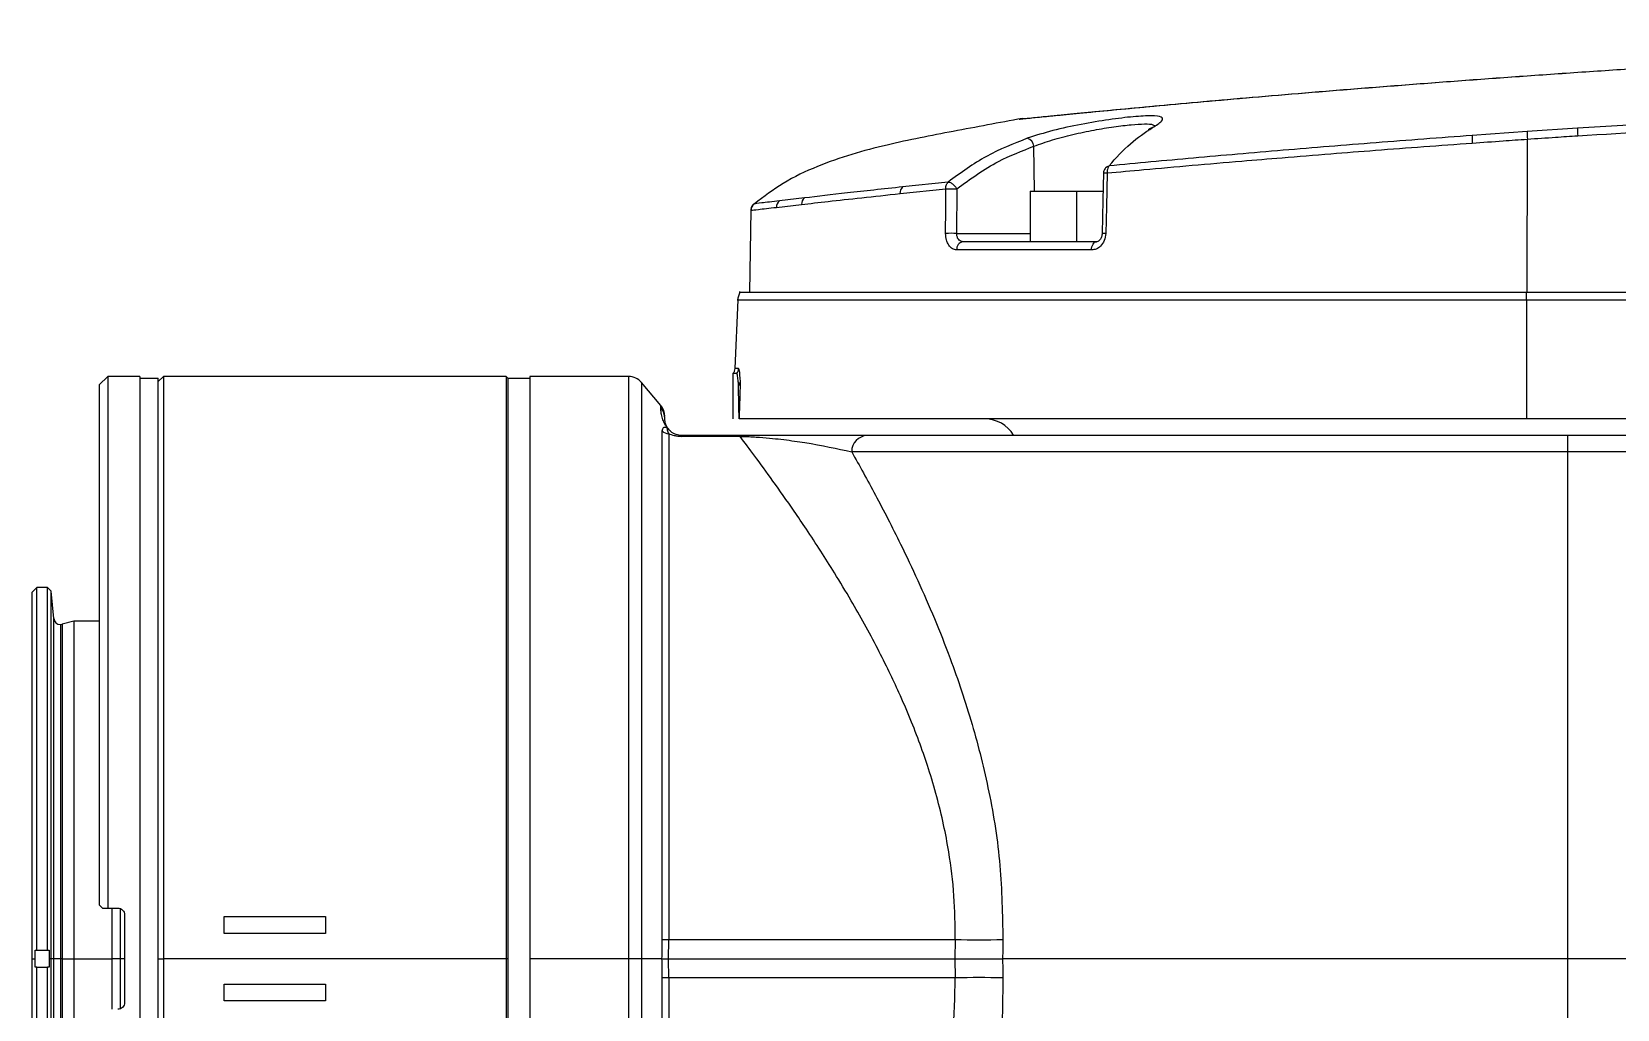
# Model space of a CAD drawing. Header units: millimetres. Extents: x -13464 to 9471, y -517 to 17126.
# Drawn here: x 6247.3 to 6341.3, y 12512.5 to 12570.4 of the extents above; entities that cross this region are included whole.
import ezdxf

# ---------------------------------------------------------------- set-up
doc = ezdxf.new("R2010")
doc.units = ezdxf.units.MM

msp = doc.modelspace()

# ---------------------------------------------------------------- linework, layer by layer
at = {"color": 7, "linetype": 'Continuous', "lineweight": 25}
for p, q in [((6313.625, 12564.724), (6313.591, 12564.71)), ((6335.922, 12564.531), (6332.675, 12564.296)), ((6338.907, 12564.733), (6335.922, 12564.531)), ((6335.931, 12555.003), (6335.939, 12564.079)), ((6306.739, 12561.003), (6306.714, 12563.659)), ((6298.778, 12560.851), (6301.49, 12561.135)), ((6301.638, 12561.538), (6298.935, 12561.249)), ((6302.143, 12561.135), (6302.134, 12558.494)), ((6290.139, 12560.24), (6290.16, 12560.243)), ((6291.455, 12560.038), (6292.948, 12560.208)), ((6293.122, 12560.593), (6291.633, 12560.418)), ((6306.497, 12561.003), (6306.497, 12558.003)), ((6306.497, 12561.003), (6309.247, 12561.003)), ((6309.247, 12558.003), (6309.247, 12561.003)), ((6309.247, 12561.003), (6310.861, 12561.003)), ((6289.939, 12559.867), (6289.854, 12555.003)), ((6289.979, 12559.866), (6289.957, 12559.863)), ((6302.134, 12558.494), (6306.497, 12558.494)), ((6310.124, 12557.512), (6302.136, 12557.512)), ((6289.165, 12554.548), (6289, 12550.483)), ((6335.891, 12554.548), (6498.182, 12554.548)), ((6335.891, 12554.548), (6335.891, 12547.503)), ((6335.898, 12555.003), (6498.189, 12555.003)), ((6251.845, 12550.017), (6251.345, 12549.517)), ((6251.845, 12550.017), (6251.845, 12518.517)), ((6253.745, 12550.017), (6251.845, 12550.017)), ((6253.745, 12549.917), (6254.845, 12549.917)), ((6255.145, 12550.017), (6254.845, 12549.717)), ((6275.445, 12550.017), (6255.145, 12550.017)), ((6255.145, 12550.017), (6255.145, 12515.517)), ((6275.545, 12549.917), (6275.445, 12550.017)), ((6275.445, 12550.017), (6275.445, 12515.517)), ((6275.545, 12549.917), (6275.545, 12515.517)), ((6275.545, 12549.917), (6276.845, 12549.917)), ((6282.7, 12550.017), (6276.845, 12550.017)), ((6282.7, 12550.017), (6282.7, 12515.517)), ((6288.879, 12550.185), (6288.879, 12547.503)), ((6289.105, 12550.185), (6288.879, 12550.185)), ((6284.611, 12548.296), (6283.466, 12549.66)), ((6283.466, 12549.66), (6283.466, 12515.517)), ((6289.331, 12549.522), (6289.2, 12549.695)), ((6289.211, 12549.527), (6289.331, 12549.522)), ((6284.611, 12548.157), (6284.611, 12548.296)), ((6284.845, 12547.517), (6284.845, 12547.61)), ((6285.016, 12546.936), (6285.112, 12546.837)), ((6348.422, 12547.503), (6335.891, 12547.503)), ((6284.695, 12516.657), (6284.695, 12546.798)), ((6285.112, 12546.837), (6285.074, 12546.869)), ((6285.078, 12546.627), (6285.078, 12516.651)), ((6285.845, 12546.517), (6285.845, 12546.469)), ((6289.303, 12546.517), (6285.845, 12546.517)), ((6289.303, 12546.469), (6285.845, 12546.469)), ((6289.303, 12546.517), (6289.303, 12546.469)), ((6338.345, 12545.552), (6338.345, 12546.517)), ((6338.345, 12545.552), (6295.917, 12545.552)), ((6338.345, 12515.517), (6338.345, 12545.552)), ((6362.204, 12545.552), (6338.345, 12545.552)), ((6247.645, 12537.517), (6247.345, 12537.217)), ((6247.345, 12537.217), (6247.345, 12515.517)), ((6248.286, 12537.517), (6247.645, 12537.517)), ((6247.645, 12516.017), (6247.645, 12537.517)), ((6248.505, 12537.298), (6248.286, 12537.517)), ((6248.286, 12516.017), (6248.286, 12537.517)), ((6248.646, 12535.682), (6248.505, 12537.298)), ((6248.505, 12515.517), (6248.505, 12537.298)), ((6248.646, 12515.517), (6248.646, 12535.682)), ((6249.045, 12535.317), (6249.045, 12515.517)), ((6249.844, 12535.517), (6249.148, 12535.331)), ((6249.148, 12535.331), (6249.148, 12515.517)), ((6251.345, 12535.517), (6249.844, 12535.517)), ((6249.844, 12535.517), (6249.844, 12515.517)), ((6251.545, 12518.517), (6251.345, 12518.717)), ((6251.545, 12518.517), (6251.845, 12518.517)), ((6251.845, 12518.517), (6252.445, 12518.517)), ((6252.099, 12518.517), (6252.099, 12515.517)), ((6252.584, 12518.503), (6252.584, 12515.517)), ((6252.845, 12518.117), (6252.845, 12512.917)), ((6258.745, 12518.017), (6264.745, 12518.017)), ((6264.745, 12517.017), (6258.745, 12517.017)), ((6247.645, 12516.017), (6248.286, 12516.017)), ((6248.286, 12516.017), (6248.38, 12516.017)), ((6285.078, 12516.651), (6302.05, 12516.651)), ((6302.05, 12516.651), (6302.034, 12515.517)), ((6247.345, 12515.517), (6247.545, 12515.517)), ((6247.345, 12515.517), (6247.345, 12493.817)), ((6247.645, 12493.517), (6247.645, 12515.017)), ((6247.645, 12515.017), (6248.286, 12515.017)), ((6248.286, 12493.517), (6248.286, 12515.017)), ((6248.505, 12515.517), (6248.386, 12515.517)), ((6248.505, 12493.736), (6248.505, 12515.517)), ((6248.646, 12515.517), (6248.505, 12515.517)), ((6249.045, 12515.517), (6248.646, 12515.517)), ((6248.646, 12495.352), (6248.646, 12515.517)), ((6249.148, 12515.517), (6249.045, 12515.517)), ((6249.045, 12515.517), (6249.045, 12495.717)), ((6249.148, 12515.517), (6249.844, 12515.517)), ((6249.148, 12515.517), (6249.148, 12495.703)), ((6249.844, 12515.517), (6252.099, 12515.517)), ((6249.844, 12515.517), (6249.844, 12495.517)), ((6252.584, 12515.517), (6252.099, 12515.517)), ((6252.099, 12515.517), (6252.099, 12512.517)), ((6252.845, 12515.517), (6252.584, 12515.517)), ((6252.584, 12515.517), (6252.584, 12512.521)), ((6254.845, 12515.517), (6255.145, 12515.517)), ((6255.145, 12515.517), (6255.145, 12481.017)), ((6275.445, 12515.517), (6255.145, 12515.517)), ((6275.545, 12515.517), (6275.445, 12515.517)), ((6275.445, 12515.517), (6275.445, 12481.017)), ((6275.545, 12515.517), (6275.545, 12481.117)), ((6282.7, 12515.517), (6276.845, 12515.517)), ((6283.466, 12515.517), (6282.7, 12515.517)), ((6282.7, 12515.517), (6282.7, 12481.017)), ((6284.678, 12515.517), (6283.466, 12515.517)), ((6283.466, 12515.517), (6283.466, 12481.374)), ((6285.062, 12515.517), (6302.034, 12515.517)), ((6302.034, 12515.517), (6302.05, 12514.383)), ((6338.345, 12515.517), (6304.853, 12515.517)), ((6362.098, 12515.517), (6338.345, 12515.517)), ((6338.345, 12495.319), (6338.345, 12515.517)), ((6284.695, 12490.979), (6284.695, 12514.376)), ((6285.078, 12514.383), (6285.078, 12491.113)), ((6302.05, 12514.383), (6285.078, 12514.383)), ((6258.745, 12514.017), (6264.745, 12514.017)), ((6264.745, 12513.017), (6258.745, 12513.017))]:
    msp.add_line(p, q, dxfattribs=at)
at = {"color": 7, "linetype": 'Continuous', "lineweight": 25, "flags": 128}
for points in [[(6310.834, 12562.077), (6310.798, 12560.457), (6310.754, 12558.497)], [(6311.049, 12562.075), (6311.003, 12560.07), (6310.968, 12558.494)], [(6301.481, 12558.494), (6301.486, 12559.973), (6301.49, 12561.135)], [(6310.754, 12558.497), (6310.752, 12558.497), (6310.751, 12558.497)], [(6310.124, 12557.512), (6310.131, 12557.608), (6310.148, 12557.7), (6310.175, 12557.785), (6310.212, 12557.86), (6310.255, 12557.921), (6310.305, 12557.966), (6310.36, 12557.994), (6310.416, 12558.003)], [(6247.551, 12516.017), (6247.603, 12516.017), (6247.645, 12516.017)], [(6304.87, 12516.651), (6304.86, 12516.016), (6304.853, 12515.517)], [(6247.645, 12515.017), (6247.592, 12515.017), (6247.551, 12515.017)], [(6248.38, 12515.017), (6248.327, 12515.017), (6248.286, 12515.017)], [(6304.853, 12515.517), (6304.862, 12514.882), (6304.87, 12514.383)]]:
    msp.add_lwpolyline(points, dxfattribs=at)
at = {"color": 7, "linetype": 'Continuous', "lineweight": 25}
for centre, radius, start, end in [((6306.156, 12563.591), 0.561, 6.99419, 73.46755), ((6313.782, 12564.387), 0.375, 96.28865, 152.47351), ((6334.82, 12564.058), 2.158, 173.66509, 185.60787), ((6340.965, 12564.496), 5.043, 179.59777, 184.7398), ((6343.868, 12564.665), 4.961, 179.21102, 184.46254), ((6299.296, 12560.876), 0.519, 134.05426, 182.76554), ((6290.457, 12559.855), 0.5, 129.54033, 179.00909), ((6291.956, 12560.035), 0.502, 130.16099, 179.70421), ((6293.451, 12560.212), 0.504, 130.84433, 180.39939), ((6301.808, 12540.529), 17.969, 88.95912, 91.04088), ((6310.743, 12549.401), 9.096, 88.58383, 89.93329), ((6302.582, 12557.56), 0.448, 99.25107, 186.23658), ((6282.7, 12549.017), 1, 40, 90), ((6288.717, 12550.503), 0.501, 320.69766, 357.73718), ((6283.845, 12547.653), 1, 360, 40), ((6283.852, 12547.517), 0.993, 0.01518, 40.1413), ((6285.304, 12547.127), 0.346, 213.52121, 228.31407), ((6303.799, 12545.503), 2, 31.15997, 90), ((6285.076, 12547.136), 0.509, 221.61896, 270.27239), ((6296.873, 12545.562), 0.956, 92.59181, 180.59647), ((6249.045, 12535.717), 0.4, 185, 270), ((6249.045, 12535.717), 0.4, 270, 285), ((6285.049, 12526.648), 9.997, 267.96978, 270.16553), ((6303.46, 12602.701), 86.062, 269.06139, 270.93861), ((6285.049, 12504.386), 9.997, 89.83447, 92.03022), ((6303.46, 12428.333), 86.062, 89.06139, 90.93861)]:
    msp.add_arc(centre, radius, start, end, dxfattribs=at)
for points, knots in [([(6305.843, 12565.266), (6305.92, 12565.274), (6306.08, 12565.29), (6306.859, 12565.369), (6308.019, 12565.484), (6309.572, 12565.636), (6311.496, 12565.821), (6313.768, 12566.033), (6316.35, 12566.269), (6319.218, 12566.522), (6322.333, 12566.787), (6325.647, 12567.059), (6329.123, 12567.332), (6332.721, 12567.603), (6336.387, 12567.867), (6340.083, 12568.122), (6344.062, 12568.383), (6348.287, 12568.646), (6352.564, 12568.897), (6357.098, 12569.149), (6361.72, 12569.39), (6366.331, 12569.615), (6370.924, 12569.827), (6375.521, 12570.023), (6381.203, 12570.263), (6385.356, 12570.374), (6387.975, 12570.445)], [0, 0, 0, 0, 0.035257, 0.072363, 0.109158, 0.146019, 0.183118, 0.219897, 0.256746, 0.293844, 0.330637, 0.367507, 0.404573, 0.441308, 0.478131, 0.515187, 0.551972, 0.598175, 0.64472, 0.691216, 0.73755, 0.783507, 0.829484, 0.875457, 0.921428, 1, 1, 1, 1]), ([(6305.934, 12565.28), (6306.011, 12565.288), (6306.169, 12565.303), (6306.944, 12565.381), (6308.096, 12565.495), (6309.642, 12565.646), (6311.558, 12565.829), (6313.82, 12566.041), (6316.393, 12566.275), (6319.253, 12566.527), (6322.359, 12566.791), (6325.666, 12567.062), (6329.136, 12567.334), (6332.728, 12567.605), (6336.389, 12567.868), (6340.081, 12568.122), (6343.749, 12568.363), (6347.372, 12568.59), (6350.842, 12568.797), (6354.364, 12568.998), (6358.023, 12569.198), (6361.723, 12569.387), (6364.392, 12569.526), (6365.823, 12569.587), (6366.029, 12569.596)], [0, 0, 0, 0, 0.045161, 0.092628, 0.139707, 0.186874, 0.234352, 0.281428, 0.328602, 0.3761, 0.423215, 0.47044, 0.517916, 0.564976, 0.612156, 0.659637, 0.706777, 0.754101, 0.801827, 0.849531, 0.897391, 0.94489, 0.992067, 1, 1, 1, 1]), ([(6403.629, 12567.641), (6392.837, 12567.303), (6371.252, 12566.626), (6349.689, 12565.364), (6338.907, 12564.733)], [0, 0, 0, 0, 0.499972, 1, 1, 1, 1]), ([(6338.921, 12564.279), (6344.956, 12564.639), (6357.025, 12565.359), (6378.593, 12566.367), (6394.129, 12566.863), (6403.624, 12567.165)], [0, 0, 0, 0, 0.280007, 0.560007, 1, 1, 1, 1]), ([(6306.013, 12565.303), (6304.651, 12565.049), (6301.979, 12564.55), (6297.897, 12563.766), (6294.496, 12562.792), (6291.869, 12561.548), (6290.713, 12560.666), (6290.158, 12560.243)], [0, 0, 0, 0, 0.247022, 0.484791, 0.741284, 0.875732, 1, 1, 1, 1]), ([(6313.741, 12564.759), (6313.954, 12564.9), (6314.378, 12565.179), (6314.336, 12565.402), (6313.755, 12565.483), (6312.658, 12565.424), (6311.185, 12565.247), (6309.511, 12564.967), (6307.791, 12564.603), (6306.809, 12564.287), (6306.316, 12564.129)], [0, 0, 0, 0, 0.12625, 0.251429, 0.376122, 0.500507, 0.624829, 0.749331, 0.87424, 1, 1, 1, 1]), ([(6306.714, 12563.659), (6307.067, 12563.787), (6307.778, 12564.046), (6309.02, 12564.362), (6310.274, 12564.624), (6311.472, 12564.821), (6312.506, 12564.948), (6313.3, 12564.992), (6313.782, 12564.963), (6313.843, 12564.872), (6313.867, 12564.836)], [0, 0, 0, 0, 0.129621, 0.260895, 0.393019, 0.52088, 0.653126, 0.780023, 0.911231, 1, 1, 1, 1]), ([(6306.316, 12564.129), (6305.496, 12563.807), (6303.85, 12563.162), (6302.377, 12562.081), (6301.638, 12561.538)], [0, 0, 0, 0, 0.498409, 1, 1, 1, 1]), ([(6311.049, 12562.075), (6311.767, 12562.141), (6313.397, 12562.291), (6316.059, 12562.528), (6318.802, 12562.764), (6321.551, 12562.993), (6324.191, 12563.207), (6326.994, 12563.426), (6329.788, 12563.638), (6331.713, 12563.777), (6332.672, 12563.847)], [0, 0, 0, 0, 0.11071, 0.251331, 0.391711, 0.501735, 0.632618, 0.750137, 0.875503, 1, 1, 1, 1]), ([(6311.161, 12562.495), (6311.577, 12562.963), (6312.409, 12563.895), (6313.297, 12564.472), (6313.741, 12564.759)], [0, 0, 0, 0, 0.501025, 1, 1, 1, 1]), ([(6332.675, 12564.296), (6330.765, 12564.153), (6326.955, 12563.868), (6321.423, 12563.417), (6316.087, 12562.956), (6312.805, 12562.649), (6311.161, 12562.495)], [0, 0, 0, 0, 0.249795, 0.498175, 0.74861, 1, 1, 1, 1]), ([(6332.672, 12563.847), (6333.281, 12563.891), (6334.368, 12563.968), (6335.459, 12564.045), (6335.939, 12564.079)], [0, 0, 0, 0, 0.559983, 1, 1, 1, 1]), ([(6335.939, 12564.079), (6336.496, 12564.118), (6337.49, 12564.186), (6338.484, 12564.251), (6338.921, 12564.279)], [0, 0, 0, 0, 0.56, 1, 1, 1, 1]), ([(6302.143, 12561.135), (6302.951, 12561.719), (6304.396, 12562.763), (6306.005, 12563.385), (6306.714, 12563.659)], [0, 0, 0, 0, 0.559343, 1, 1, 1, 1]), ([(6310.831, 12562.077), (6310.834, 12562.077), (6310.84, 12562.078), (6310.888, 12562.077), (6310.957, 12562.076), (6311.019, 12562.075), (6311.049, 12562.075)], [0, 0, 0, 0, 0.257438, 0.514873, 0.764542, 1, 1, 1, 1]), ([(6310.994, 12562.424), (6310.969, 12562.4), (6310.906, 12562.34), (6310.848, 12562.213), (6310.838, 12562.114), (6310.834, 12562.066)], [0, 0, 0, 0, 0.2635292, 0.6402261, 1, 1, 1, 1]), ([(6310.941, 12562.379), (6310.975, 12562.412), (6311.035, 12562.47), (6311.123, 12562.488), (6311.161, 12562.495)], [0, 0, 0, 0, 0.575741, 1, 1, 1, 1]), ([(6311.161, 12562.495), (6311.141, 12562.468), (6311.1, 12562.413), (6311.053, 12562.271), (6311.05, 12562.149), (6311.049, 12562.075)], [0, 0, 0, 0, 0.276704, 0.562536, 1, 1, 1, 1]), ([(6298.935, 12561.249), (6297.788, 12561.124), (6295.492, 12560.873), (6293.912, 12560.686), (6293.122, 12560.593)], [0, 0, 0, 0, 0.4999849, 1, 1, 1, 1]), ([(6301.49, 12561.135), (6301.491, 12561.179), (6301.494, 12561.267), (6301.537, 12561.416), (6301.6, 12561.492), (6301.638, 12561.538)], [0, 0, 0, 0, 0.277128, 0.562213, 1, 1, 1, 1]), ([(6301.49, 12561.135), (6301.532, 12561.136), (6301.619, 12561.137), (6301.797, 12561.138), (6301.983, 12561.137), (6302.091, 12561.136), (6302.143, 12561.135)], [0, 0, 0, 0, 0.241701, 0.5, 0.758299, 1, 1, 1, 1]), ([(6301.638, 12561.538), (6301.681, 12561.531), (6301.77, 12561.515), (6301.923, 12561.406), (6302.054, 12561.272), (6302.114, 12561.179), (6302.143, 12561.135)], [0, 0, 0, 0, 0.270661, 0.562326, 0.789337, 1, 1, 1, 1]), ([(6290.12, 12560.238), (6290.094, 12560.214), (6290.042, 12560.164), (6289.985, 12560.071), (6289.947, 12559.968), (6289.942, 12559.897), (6289.939, 12559.861)], [0, 0, 0, 0, 0.247064, 0.4999977, 0.7529326, 1, 1, 1, 1]), ([(6291.633, 12560.418), (6291.235, 12560.371), (6290.438, 12560.278), (6290.238, 12560.253), (6290.139, 12560.24)], [0, 0, 0, 0, 0.499999, 1, 1, 1, 1]), ([(6292.948, 12560.208), (6293.453, 12560.267), (6294.489, 12560.386), (6296.439, 12560.603), (6298.005, 12560.769), (6298.778, 12560.851)], [0, 0, 0, 0, 0.325528, 0.666875, 1, 1, 1, 1]), ([(6289.957, 12559.863), (6290.056, 12559.875), (6290.255, 12559.9), (6291.052, 12559.991), (6291.455, 12560.038)], [0, 0, 0, 0, 0.49495, 1, 1, 1, 1]), ([(6302.136, 12557.512), (6302.05, 12557.526), (6301.877, 12557.555), (6301.66, 12557.777), (6301.54, 12558.05), (6301.488, 12558.298), (6301.483, 12558.429), (6301.481, 12558.494)], [0, 0, 0, 0, 0.249807, 0.499368, 0.748454, 0.87476, 1, 1, 1, 1]), ([(6302.51, 12558.003), (6302.482, 12558.005), (6302.427, 12558.01), (6302.332, 12558.051), (6302.25, 12558.122), (6302.191, 12558.218), (6302.157, 12558.305), (6302.137, 12558.398), (6302.135, 12558.462), (6302.134, 12558.494)], [0, 0, 0, 0, 0.142456, 0.274057, 0.504204, 0.630289, 0.754743, 0.877875, 1, 1, 1, 1]), ([(6310.968, 12558.494), (6310.949, 12558.348), (6310.91, 12558.056), (6310.681, 12557.734), (6310.406, 12557.546), (6310.218, 12557.523), (6310.124, 12557.512)], [0, 0, 0, 0, 0.279647, 0.558443, 0.779212, 1, 1, 1, 1]), ([(6310.751, 12558.497), (6310.742, 12558.423), (6310.726, 12558.278), (6310.627, 12558.11), (6310.498, 12558.004), (6310.408, 12557.998), (6310.363, 12557.995)], [0, 0, 0, 0, 0.256582, 0.507563, 0.754772, 1, 1, 1, 1]), ([(6310.416, 12558.003), (6308.833, 12558.003), (6306.006, 12558.003), (6303.578, 12558.003), (6302.51, 12558.003)], [0, 0, 0, 0, 0.56, 1, 1, 1, 1]), ([(6289.172, 12554.548), (6289.17, 12554.548), (6289.04, 12554.548), (6289.501, 12554.548), (6290.616, 12554.548), (6292.592, 12554.548), (6295.271, 12554.548), (6298.645, 12554.548), (6302.657, 12554.548), (6307.235, 12554.548), (6312.314, 12554.548), (6317.808, 12554.548), (6323.629, 12554.548), (6329.689, 12554.548), (6333.82, 12554.548), (6335.891, 12554.548)], [0, 0, 0, 0, 0.001487, 0.084526, 0.168107, 0.250997, 0.334335, 0.417664, 0.500555, 0.584138, 0.667173, 0.750213, 0.833792, 0.916678, 1, 1, 1, 1]), ([(6289.306, 12555.003), (6289.304, 12555.003), (6289.116, 12555.003), (6289.778, 12555.003), (6291.371, 12555.003), (6294.187, 12555.003), (6297.976, 12555.003), (6302.714, 12555.003), (6308.258, 12555.003), (6314.507, 12555.003), (6321.294, 12555.003), (6328.478, 12555.003), (6333.423, 12555.003), (6335.898, 12555.003)], [0, 0, 0, 0, 0.001433, 0.101204, 0.201251, 0.300822, 0.401044, 0.500528, 0.600786, 0.700298, 0.800455, 0.900102, 1, 1, 1, 1]), ([(6289.3, 12555.005), (6289.263, 12554.931), (6289.19, 12554.786), (6289.174, 12554.626), (6289.165, 12554.548)], [0, 0, 0, 0, 0.516157, 1, 1, 1, 1]), ([(6335.891, 12554.548), (6335.892, 12554.635), (6335.893, 12554.795), (6335.897, 12554.938), (6335.898, 12555.003)], [0, 0, 0, 0, 0.5440634, 1, 1, 1, 1]), ([(6288.993, 12550.483), (6288.986, 12550.431), (6288.973, 12550.322), (6288.911, 12550.232), (6288.879, 12550.185)], [0, 0, 0, 0, 0.481661, 1, 1, 1, 1]), ([(6289.218, 12550.483), (6289.068, 12550.483), (6288.918, 12550.483), (6288.993, 12550.483), (6288.993, 12550.483)], [0, 0, 0, 0, 0.999579, 1, 1, 1, 1]), ([(6289.2, 12549.695), (6289.186, 12549.82), (6289.165, 12550.008), (6289.131, 12550.16), (6289.114, 12550.177), (6289.105, 12550.185)], [0, 0, 0, 0, 0.496676, 0.748024, 1, 1, 1, 1]), ([(6289.331, 12549.522), (6289.318, 12549.789), (6289.299, 12550.161), (6289.254, 12550.444), (6289.23, 12550.47), (6289.218, 12550.483)], [0, 0, 0, 0, 0.559767, 0.780431, 1, 1, 1, 1]), ([(6289.211, 12549.527), (6289.21, 12549.559), (6289.208, 12549.622), (6289.203, 12549.671), (6289.2, 12549.695)], [0, 0, 0, 0, 0.509918, 1, 1, 1, 1]), ([(6289.263, 12547.503), (6289.263, 12547.503), (6289.262, 12547.504), (6289.26, 12547.514), (6289.255, 12547.552), (6289.246, 12547.718), (6289.227, 12548.379), (6289.218, 12549.018), (6289.211, 12549.527)], [0, 0, 0, 0, 0.005785, 0.012203, 0.028466, 0.079687, 0.267598, 1, 1, 1, 1]), ([(6289.263, 12547.503), (6289.276, 12547.88), (6289.298, 12548.553), (6289.321, 12549.226), (6289.331, 12549.522)], [0, 0, 0, 0, 0.559989, 1, 1, 1, 1]), ([(6285.016, 12546.936), (6284.998, 12546.96), (6284.962, 12547.009), (6284.896, 12547.111), (6284.782, 12547.317), (6284.685, 12547.583), (6284.612, 12547.934), (6284.611, 12548.068), (6284.611, 12548.157)], [0, 0, 0, 0, 0.019178, 0.040638, 0.093509, 0.250279, 0.500666, 1, 1, 1, 1]), ([(6284.695, 12546.798), (6284.71, 12546.877), (6284.731, 12546.996), (6284.838, 12547.019), (6284.919, 12547.003), (6284.986, 12546.956), (6285.016, 12546.936)], [0, 0, 0, 0, 0.499714, 0.748877, 0.891813, 1, 1, 1, 1]), ([(6285.112, 12546.837), (6285.105, 12546.845), (6285.094, 12546.856), (6285.079, 12546.874), (6285.069, 12546.887), (6285.058, 12546.9), (6285.044, 12546.918), (6285.018, 12546.954), (6284.987, 12547.002), (6284.936, 12547.094), (6284.885, 12547.223), (6284.845, 12547.404), (6284.845, 12547.471), (6284.845, 12547.517)], [0, 0, 0, 0, 0.00848, 0.012227, 0.015822, 0.019428, 0.023208, 0.031804, 0.055449, 0.089799, 0.212303, 0.471597, 1, 1, 1, 1]), ([(6335.891, 12547.503), (6334.396, 12547.503), (6331.278, 12547.503), (6326.472, 12547.503), (6321.394, 12547.503), (6316.125, 12547.503), (6310.785, 12547.503), (6305.648, 12547.503), (6300.894, 12547.503), (6296.696, 12547.503), (6293.211, 12547.503), (6290.545, 12547.503), (6289.694, 12547.503), (6289.263, 12547.503)], [0, 0, 0, 0, 0.065125, 0.135807, 0.212397, 0.295173, 0.384295, 0.479749, 0.57535, 0.675953, 0.7809, 0.889287, 1, 1, 1, 1]), ([(6285.074, 12546.869), (6285.046, 12546.88), (6284.99, 12546.901), (6284.985, 12546.817), (6285.041, 12546.703), (6285.078, 12546.627)], [0, 0, 0, 0, 0.2421692, 0.4962738, 1, 1, 1, 1]), ([(6285.078, 12546.627), (6285.177, 12546.589), (6285.325, 12546.532), (6285.605, 12546.479), (6285.765, 12546.472), (6285.845, 12546.469)], [0, 0, 0, 0, 0.502822, 0.753049, 1, 1, 1, 1]), ([(6285.112, 12546.837), (6285.11, 12546.839), (6285.107, 12546.842), (6285.101, 12546.848), (6285.098, 12546.852)], [0, 0, 0, 0, 0.482061, 1, 1, 1, 1]), ([(6285.845, 12546.517), (6285.83, 12546.517), (6285.8, 12546.518), (6285.736, 12546.522), (6285.627, 12546.538), (6285.464, 12546.586), (6285.254, 12546.695), (6285.169, 12546.779), (6285.112, 12546.837)], [0, 0, 0, 0, 0.01763, 0.036487, 0.081574, 0.192209, 0.446925, 1, 1, 1, 1]), ([(6296.83, 12546.517), (6296.331, 12546.517), (6295.332, 12546.517), (6293.482, 12546.517), (6291.843, 12546.517), (6290.454, 12546.517), (6289.686, 12546.517), (6289.303, 12546.517)], [0, 0, 0, 0, 0.279875, 0.559979, 0.805858, 0.903287, 1, 1, 1, 1]), ([(6302.05, 12516.651), (6302.041, 12517.516), (6302.023, 12519.265), (6301.739, 12521.537), (6301.369, 12523.487), (6300.966, 12525.134), (6300.495, 12526.722), (6299.963, 12528.263), (6299.378, 12529.77), (6298.763, 12531.198), (6298.115, 12532.578), (6297.432, 12533.941), (6296.678, 12535.349), (6295.82, 12536.856), (6294.951, 12538.3), (6294.061, 12539.709), (6293.261, 12540.928), (6292.295, 12542.351), (6291.243, 12543.846), (6290.144, 12545.352), (6289.583, 12546.098), (6289.303, 12546.469)], [0, 0, 0, 0, 0.06167, 0.124771, 0.164744, 0.206451, 0.249975, 0.288836, 0.330524, 0.37507, 0.411616, 0.45347, 0.500637, 0.546755, 0.604928, 0.653688, 0.705406, 0.751018, 0.835881, 0.918125, 1, 1, 1, 1]), ([(6289.303, 12546.469), (6289.406, 12546.467), (6289.839, 12546.457), (6290.799, 12546.396), (6291.922, 12546.277), (6293.853, 12546.008), (6295.048, 12545.744), (6295.917, 12545.552)], [0, 0, 0, 0, 0.027205, 0.114243, 0.300933, 0.491664, 1, 1, 1, 1]), ([(6338.345, 12546.517), (6335.987, 12546.517), (6331.189, 12546.517), (6324.08, 12546.517), (6317.2, 12546.517), (6310.737, 12546.517), (6305.023, 12546.517), (6300.209, 12546.517), (6297.943, 12546.517), (6296.83, 12546.517)], [0, 0, 0, 0, 0.135192, 0.275005, 0.4178, 0.561711, 0.711526, 0.858257, 1, 1, 1, 1]), ([(6361.95, 12546.517), (6359.786, 12546.517), (6355.453, 12546.517), (6347.574, 12546.517), (6341.844, 12546.517), (6338.345, 12546.517)], [0, 0, 0, 0, 0.279795, 0.560159, 1, 1, 1, 1]), ([(6295.917, 12545.552), (6296.38, 12544.721), (6297.311, 12543.052), (6298.654, 12540.432), (6299.831, 12537.954), (6300.82, 12535.694), (6301.932, 12532.887), (6303.083, 12529.488), (6304.109, 12525.372), (6304.792, 12521.085), (6304.844, 12518.12), (6304.87, 12516.651)], [0, 0, 0, 0, 0.121453, 0.244166, 0.32793, 0.410601, 0.492561, 0.621144, 0.745126, 0.873771, 1, 1, 1, 1]), ([(6252.445, 12518.517), (6252.498, 12518.511), (6252.603, 12518.499), (6252.735, 12518.406), (6252.826, 12518.274), (6252.839, 12518.169), (6252.845, 12518.117)], [0, 0, 0, 0, 0.252822, 0.499999, 0.749752, 1, 1, 1, 1]), ([(6258.745, 12517.017), (6258.745, 12517.204), (6258.745, 12517.537), (6258.745, 12517.87), (6258.745, 12518.017)], [0, 0, 0, 0, 0.559999, 1, 1, 1, 1]), ([(6264.745, 12518.017), (6264.745, 12517.83), (6264.745, 12517.497), (6264.745, 12517.164), (6264.745, 12517.017)], [0, 0, 0, 0, 0.559999, 1, 1, 1, 1]), ([(6247.545, 12515.517), (6247.545, 12515.61), (6247.546, 12515.777), (6247.549, 12515.944), (6247.551, 12516.017)], [0, 0, 0, 0, 0.559953, 1, 1, 1, 1]), ([(6248.38, 12516.017), (6248.382, 12515.924), (6248.385, 12515.757), (6248.386, 12515.59), (6248.386, 12515.517)], [0, 0, 0, 0, 0.560038, 1, 1, 1, 1]), ([(6284.678, 12515.517), (6284.684, 12515.73), (6284.693, 12516.11), (6284.695, 12516.49), (6284.695, 12516.657)], [0, 0, 0, 0, 0.560072, 1, 1, 1, 1]), ([(6285.062, 12515.517), (6285.067, 12515.728), (6285.076, 12516.106), (6285.078, 12516.485), (6285.078, 12516.651)], [0, 0, 0, 0, 0.559448, 1, 1, 1, 1]), ([(6247.551, 12515.017), (6247.549, 12515.11), (6247.546, 12515.277), (6247.545, 12515.444), (6247.545, 12515.517)], [0, 0, 0, 0, 0.560034, 1, 1, 1, 1]), ([(6248.386, 12515.517), (6248.386, 12515.424), (6248.385, 12515.257), (6248.382, 12515.09), (6248.38, 12515.017)], [0, 0, 0, 0, 0.559953, 1, 1, 1, 1]), ([(6284.695, 12514.376), (6284.694, 12514.589), (6284.693, 12514.97), (6284.683, 12515.35), (6284.678, 12515.517)], [0, 0, 0, 0, 0.55991, 1, 1, 1, 1]), ([(6284.678, 12515.517), (6284.703, 12515.517), (6284.753, 12515.516), (6284.849, 12515.516), (6284.953, 12515.516), (6285.026, 12515.517), (6285.062, 12515.517)], [0, 0, 0, 0, 0.247005, 0.500002, 0.752999, 1, 1, 1, 1]), ([(6285.078, 12514.383), (6285.077, 12514.595), (6285.076, 12514.973), (6285.066, 12515.351), (6285.062, 12515.517)], [0, 0, 0, 0, 0.560545, 1, 1, 1, 1]), ([(6302.034, 12515.517), (6302.561, 12515.517), (6303.616, 12515.516), (6304.441, 12515.517), (6304.853, 12515.517)], [0, 0, 0, 0, 0.500002, 1, 1, 1, 1]), ([(6294.02, 12491.271), (6294.371, 12491.822), (6295.166, 12493.071), (6296.323, 12495.037), (6297.493, 12497.193), (6298.5, 12499.244), (6299.439, 12501.386), (6300.222, 12503.467), (6300.878, 12505.552), (6301.495, 12508.036), (6301.986, 12510.965), (6302.029, 12513.258), (6302.05, 12514.383)], [0, 0, 0, 0, 0.0954482, 0.216527, 0.3086748, 0.4130041, 0.5007566, 0.5901087, 0.6735084, 0.7511483, 0.8779757, 1, 1, 1, 1]), ([(6304.87, 12514.383), (6304.862, 12513.335), (6304.845, 12511.229), (6304.506, 12508.134), (6303.965, 12505.102), (6303, 12501.243), (6301.447, 12496.698), (6300.018, 12493.549), (6299.306, 12491.982)], [0, 0, 0, 0, 0.125992, 0.253109, 0.377587, 0.505225, 0.753718, 1, 1, 1, 1]), ([(6258.745, 12513.017), (6258.745, 12513.203), (6258.745, 12513.537), (6258.745, 12513.87), (6258.745, 12514.017)], [0, 0, 0, 0, 0.559999, 1, 1, 1, 1]), ([(6264.745, 12514.017), (6264.745, 12513.83), (6264.745, 12513.497), (6264.745, 12513.164), (6264.745, 12513.017)], [0, 0, 0, 0, 0.559999, 1, 1, 1, 1]), ([(6252.845, 12512.917), (6252.839, 12512.865), (6252.827, 12512.76), (6252.735, 12512.628), (6252.603, 12512.535), (6252.498, 12512.523), (6252.445, 12512.517)], [0, 0, 0, 0, 0.249901, 0.499556, 0.746778, 1, 1, 1, 1])]:
    msp.add_open_spline(points, degree=3, knots=knots, dxfattribs=at)
for points in [[(6253.745, 12550.017), (6253.745, 12549.889), (6253.745, 12549.632), (6253.745, 12547.58), (6253.745, 12544.392), (6253.745, 12540.068), (6253.745, 12534.808), (6253.745, 12528.805), (6253.745, 12522.291), (6253.745, 12515.517), (6253.745, 12508.743), (6253.745, 12502.229), (6253.745, 12496.226), (6253.745, 12490.966), (6253.745, 12486.642), (6253.745, 12483.454), (6253.745, 12481.402), (6253.745, 12481.145), (6253.745, 12481.017)], [(6254.845, 12481.117), (6254.845, 12481.245), (6254.845, 12481.501), (6254.845, 12483.547), (6254.845, 12486.726), (6254.845, 12491.037), (6254.845, 12496.282), (6254.845, 12502.268), (6254.845, 12508.763), (6254.845, 12515.517), (6254.845, 12522.271), (6254.845, 12528.766), (6254.845, 12534.752), (6254.845, 12539.997), (6254.845, 12544.308), (6254.845, 12547.487), (6254.845, 12549.533), (6254.845, 12549.789), (6254.845, 12549.917)], [(6276.845, 12550.017), (6276.845, 12549.889), (6276.845, 12549.632), (6276.845, 12547.58), (6276.845, 12544.392), (6276.845, 12540.068), (6276.845, 12534.808), (6276.845, 12528.805), (6276.845, 12522.291), (6276.845, 12517.775), (6276.845, 12515.517)], [(6251.345, 12549.517), (6251.345, 12549.405), (6251.345, 12549.182), (6251.345, 12547.393), (6251.345, 12544.605), (6251.345, 12540.807), (6251.345, 12536.155), (6251.345, 12530.8), (6251.345, 12524.933), (6251.345, 12520.789), (6251.345, 12518.717)], [(6276.845, 12515.517), (6276.845, 12513.259), (6276.845, 12508.743), (6276.845, 12502.229), (6276.845, 12496.226), (6276.845, 12490.966), (6276.845, 12486.642), (6276.845, 12483.454), (6276.845, 12481.402), (6276.845, 12481.145), (6276.845, 12481.017)]]:
    msp.add_open_spline(points, degree=3, dxfattribs=at)

doc.saveas('drawing.dxf')
